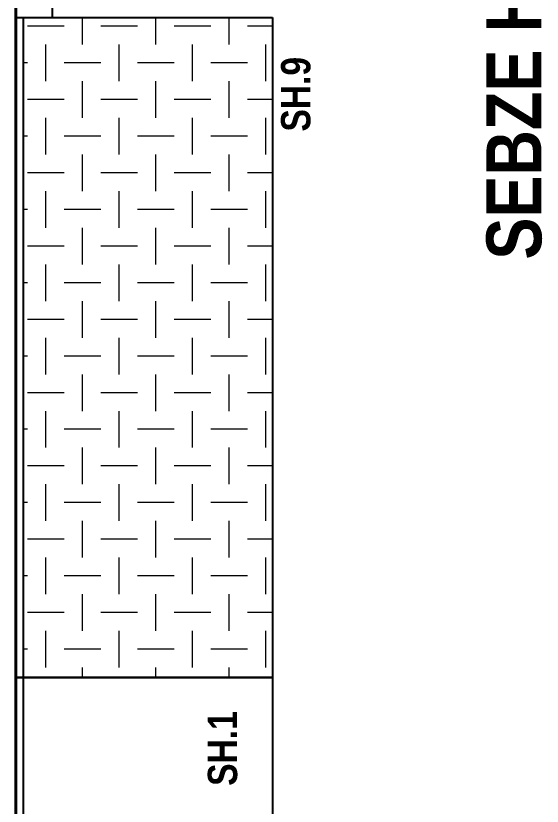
# Model space of a CAD drawing. Header units: centimetres. Extents: x 3125 to 7752, y 12316 to 13705.
# Drawn here: x 3791.8 to 3935.4, y 13042.2 to 13257.8 of the extents above; entities that cross this region are included whole.
import ezdxf

# ---------------------------------------------------------------- set-up
doc = ezdxf.new("R2010")
doc.units = ezdxf.units.CM
doc.layers.add('0-MUTFAK', color=7, linetype='Continuous')
doc.layers.add('Kıtc-002 Çizgi', color=7, linetype='Continuous')
for name, color, linetype, lineweight in [('A_text', 7, 'Continuous', 9), ('DUVAR', 1, 'Continuous', 40), ('GRC-sebze', 94, 'Continuous', 15)]:
    doc.layers.add(name, color=color, linetype=linetype, lineweight=lineweight)
doc.styles.add('GZP', font='ARIALN.TTF')

# ---------------------------------------------------------------- blocks, each defined once
blk = doc.blocks.new('PoliTT.S.180-70')
at = {"layer": 'GRC-sebze'}
h = blk.add_hatch(dxfattribs=at)
h.set_pattern_fill('CHECKERED', color=256, scale=10, style=0)
h.set_pattern_definition([(0, (180, 0), (10, 10), [10, -10]), (90, (185, 5), (-10, 10), [10, -10])])
h.paths.add_polyline_path([(0, -70), (180, -70), (180, -2), (0, -2)])
for p, q in [((0, 0), (180, 0)), ((0, -70), (0, 0)), ((180, 0), (180, -70)), ((180, -2), (0, -2)), ((180, -70), (0, -70))]:
    blk.add_line(p, q)
blk = doc.blocks.new('A$C3BCB2360')
at = {"layer": 'Kıtc-002 Çizgi'}
h = blk.add_hatch(dxfattribs=at)
h.set_pattern_fill('DOTS', color=256, style=0)
h.set_pattern_definition([(0, (-5262.7797, -8365.3325), (0.79375, 1.5875), [0, -1.5875])])
h.paths.add_polyline_path([(3, 11.83), (3, 3.83), (37.5, 3.83), (37.5, 11.83)])
for points in [[(0, 2.83), (40.5, 2.83), (40.5, 12.83), (0, 12.83)], [(3, 3.83), (37.5, 3.83), (37.5, 11.83), (3, 11.83)], [(40.5, 11.83), (41.4, 11.83), (41.7, 11.53), (41.7, 10.93), (41.4, 10.63), (40.5, 10.63)], [(33.33, 2.83), (36.88, 2.83), (36.88, 1.42), (33.33, 1.42)], [(34.4, 1.42), (35.81, 1.42), (35.81, 0), (34.4, 0)]]:
    blk.add_lwpolyline(points, close=True, dxfattribs=at)

msp = doc.modelspace()

# ---------------------------------------------------------------- linework, layer by layer
for p, q in [((3791.78, 12958.33), (3791.78, 13077.33)), ((3791.78, 13077.33), (3861.78, 13077.33)), ((3793.78, 13077.33), (3793.78, 12958.33)), ((3861.78, 13077.33), (3861.78, 12958.33))]:
    msp.add_line(p, q)
at = {"layer": 'DUVAR', "color": 5}
msp.add_line((3791.78, 13458.33), (3791.78, 12958.33), dxfattribs=at)

# ---------------------------------------------------------------- block references
at = {"layer": '0-MUTFAK', "color": 0, "rotation": 90}
msp.add_blockref('PoliTT.S.180-70', (3791.78, 13077.33), dxfattribs=at)
at = {"layer": 'Kıtc-002 Çizgi', "rotation": 90}
msp.add_blockref('A$C3BCB2360', (3804.61, 13257.33), dxfattribs=at)

# ---------------------------------------------------------------- texts
at = {"layer": 'A_text', "attachment_point": 1, "rotation": 90, "style": 'GZP'}
for s, insert, char_height in [('{\\fArial Narrow|b1|i0|c162|p34;SEBZE HAZIRLIK}', (3920.18, 13191.32), 15), ('{\\fArial Narrow|b1|i0|c162|p34;SH.9}', (3864.15, 13226.25), 8), ('{\\fArial Narrow|b1|i0|c162|p34;SH.1}', (3844.17, 13047.74, 0), 8)]:
    msp.add_mtext_dynamic_manual_height_columns(s, width=187.0193, gutter_width=12.5, heights=[0], dxfattribs=dict(at, insert=insert, char_height=char_height))

doc.saveas('drawing.dxf')
